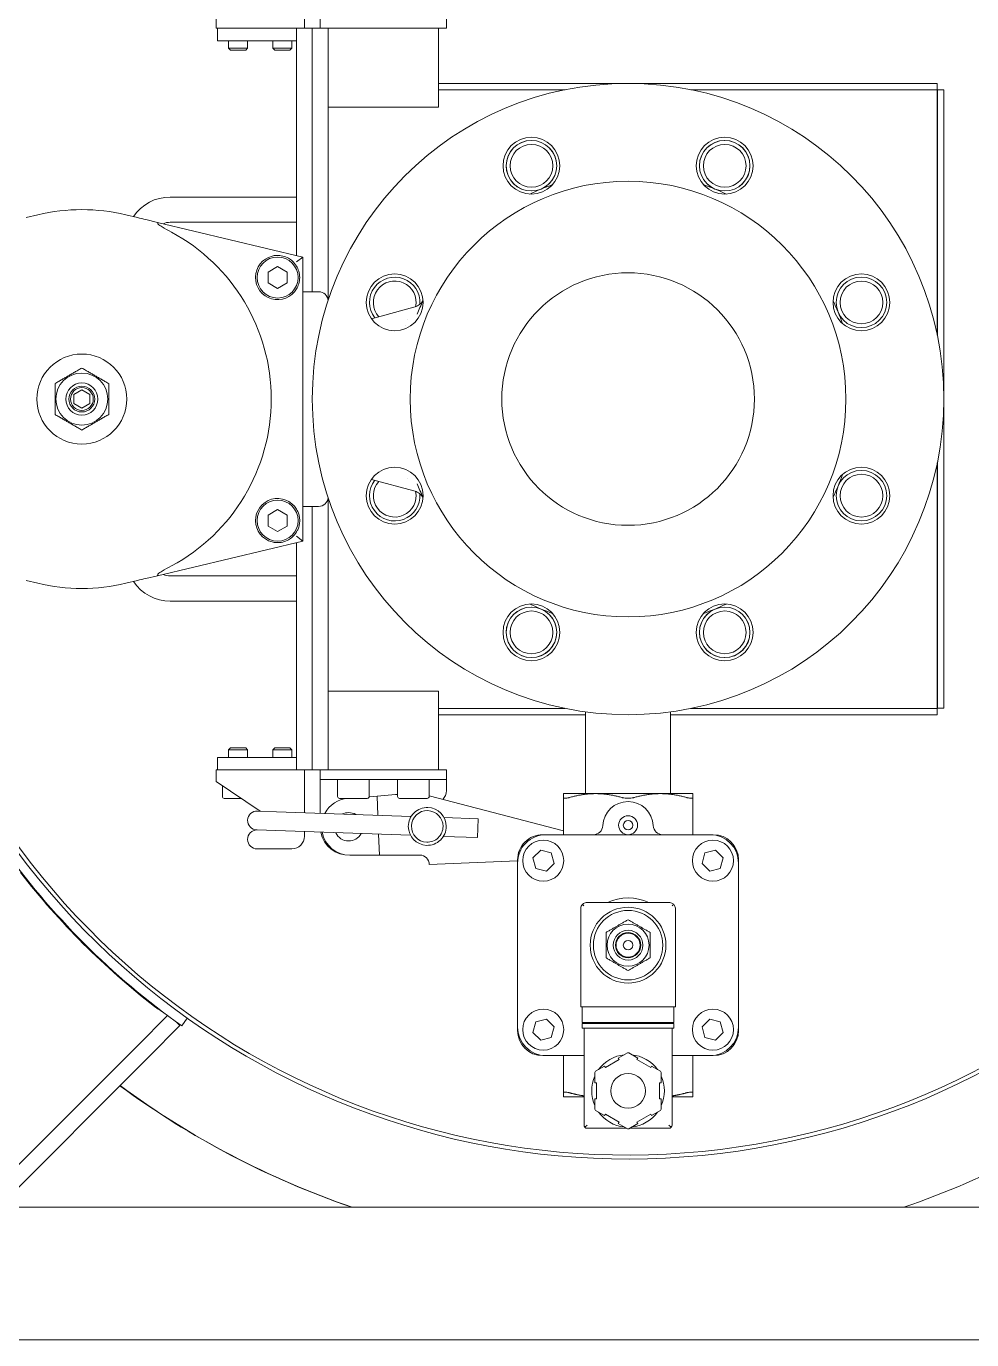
# Model space of a CAD drawing. Extents: x -3873 to 164127, y 7129 to 96529.
# Drawn here: x 62534.9 to 62834.4, y 28821.2 to 29237.3 of the extents above; entities that cross this region are included whole.
import ezdxf

# ---------------------------------------------------------------- set-up
doc = ezdxf.new("R2010")
doc.units = 0
doc.layers.get('0').update_dxf_attribs({"linetype": 'CONTINUOUS'})
doc.layers.add('LAYOUT Kromeka', color=1, linetype='CONTINUOUS', lineweight=5)

# ---------------------------------------------------------------- blocks, each defined once
blk = doc.blocks.new('OD28 Vacuum Discharge Cyclone')
for p, q in [((497.32, 1408.05), (14.22, 1408.05)), ((407.54, 1318.39), (492.4, 1403.24)), ((495.93, 1399.7), (411.08, 1314.85)), ((455.2, 1366.05), (56.34, 1366.05)), ((241.82, 1309.35), (241.82, 1340.05)), ((242.11, 1340.75), (242.82, 1340.05)), ((242.82, 1341.05), (255.3, 1341.05)), ((255.55, 1341.19), (252.69, 1339.54)), ((258.86, 1339.54), (255.99, 1341.19)), ((256.25, 1341.05), (268.72, 1341.05)), ((268.72, 1340.05), (269.43, 1340.75)), ((269.72, 1309.35), (269.72, 1340.05)), ((248.36, 1337.04), (245.49, 1335.38)), ((248.61, 1336.61), (248.36, 1337.04)), ((252.94, 1339.11), (248.61, 1336.61)), ((252.69, 1339.54), (252.94, 1339.11)), ((258.61, 1339.11), (258.86, 1339.54)), ((262.94, 1336.61), (258.61, 1339.11)), ((263.19, 1337.04), (262.94, 1336.61)), ((266.05, 1335.38), (263.19, 1337.04)), ((245.27, 1335.01), (245.27, 1331.7)), ((245.27, 1331.7), (245.77, 1331.7)), ((245.77, 1331.7), (245.77, 1326.7)), ((265.77, 1326.7), (265.77, 1331.7)), ((265.77, 1331.7), (266.27, 1331.7)), ((266.27, 1331.7), (266.27, 1335.01)), ((241.82, 1331.05), (235.27, 1331.05)), ((235.27, 1329.83), (235.27, 1318.05)), ((276.27, 1331.05), (269.72, 1331.05)), ((276.27, 1329.83), (276.27, 1318.05)), ((245.27, 1326.7), (245.27, 1323.39)), ((245.77, 1326.7), (245.27, 1326.7)), ((266.27, 1326.7), (265.77, 1326.7)), ((266.27, 1323.39), (266.27, 1326.7)), ((245.49, 1323.01), (248.36, 1321.35)), ((248.36, 1321.35), (248.61, 1321.79)), ((248.61, 1321.79), (252.94, 1319.29)), ((252.94, 1319.29), (252.69, 1318.85)), ((258.61, 1319.29), (262.94, 1321.79)), ((258.86, 1318.85), (258.61, 1319.29)), ((262.94, 1321.79), (263.19, 1321.35)), ((263.19, 1321.35), (266.05, 1323.01)), ((228.77, 1318.05), (229.77, 1318.05)), ((229.77, 1318.05), (241.82, 1318.05)), ((252.69, 1318.85), (255.55, 1317.2)), ((255.99, 1317.2), (258.86, 1318.85)), ((269.72, 1318.05), (281.77, 1318.05)), ((281.77, 1318.05), (282.77, 1318.05)), ((397.69, 1308.53), (407.54, 1318.39)), ((411.08, 1314.85), (401.59, 1305.37)), ((225.66, 1310.71), (228.11, 1313.16)), ((226.56, 1307.36), (225.66, 1310.71)), ((228.11, 1313.16), (231.46, 1312.26)), ((231.46, 1312.26), (232.35, 1308.91)), ((279.19, 1308.91), (280.08, 1312.26)), ((280.08, 1312.26), (283.43, 1313.16)), ((283.43, 1313.16), (285.88, 1310.71)), ((285.88, 1310.71), (284.98, 1307.36)), ((220.77, 1309.05), (220.77, 1310.05)), ((220.77, 1257.05), (220.77, 1309.05)), ((229.9, 1306.46), (226.56, 1307.36)), ((232.35, 1308.91), (229.9, 1306.46)), ((242.77, 1309.35), (241.27, 1309.35)), ((241.27, 1309.35), (241.27, 1307.85)), ((242.77, 1307.85), (241.27, 1307.85)), ((241.27, 1307.55), (242.27, 1307.55)), ((241.27, 1302.55), (241.27, 1307.55)), ((269.27, 1307.55), (242.27, 1307.55)), ((242.77, 1309.35), (268.77, 1309.35)), ((242.77, 1307.85), (268.77, 1307.85)), ((246.37, 1307.55), (246.37, 1307.85)), ((248.22, 1307.55), (248.22, 1307.85)), ((252.62, 1307.55), (252.62, 1307.85)), ((258.92, 1307.85), (258.92, 1307.55)), ((263.32, 1307.55), (263.32, 1307.85)), ((265.17, 1307.55), (265.17, 1307.85)), ((270.27, 1309.35), (268.77, 1309.35)), ((270.27, 1307.85), (268.77, 1307.85)), ((269.27, 1307.55), (270.27, 1307.55)), ((270.27, 1309.35), (270.27, 1307.85)), ((270.27, 1302.55), (270.27, 1307.55)), ((281.64, 1306.46), (279.19, 1308.91)), ((284.98, 1307.36), (281.64, 1306.46)), ((290.77, 1310.05), (290.77, 1309.05)), ((290.77, 1309.05), (290.77, 1257.05)), ((397.1, 1308.64), (395.36, 1306.2)), ((397.69, 1308.53), (398.79, 1307.43)), ((241.77, 1302.55), (240.77, 1302.55)), ((240.77, 1271.55), (240.77, 1302.55)), ((241.77, 1302.55), (269.77, 1302.55)), ((270.77, 1302.55), (269.77, 1302.55)), ((270.77, 1271.55), (270.77, 1302.55)), ((241.36, 1270.13), (241.77, 1270.55)), ((268.77, 1269.55), (242.77, 1269.55)), ((269.77, 1270.55), (270.18, 1270.13)), ((220.77, 1256.05), (220.77, 1257.05)), ((225.66, 1255.39), (226.56, 1258.73)), ((226.56, 1258.73), (229.9, 1259.63)), ((229.9, 1259.63), (232.35, 1257.18)), ((232.35, 1257.18), (231.46, 1253.83)), ((279.19, 1257.18), (281.64, 1259.63)), ((280.08, 1253.83), (279.19, 1257.18)), ((281.64, 1259.63), (284.98, 1258.73)), ((284.98, 1258.73), (285.88, 1255.39)), ((290.77, 1256.37), (318.74, 1257.52)), ((290.77, 1257.05), (290.77, 1256.05)), ((228.11, 1252.94), (225.66, 1255.39)), ((231.46, 1253.83), (228.11, 1252.94)), ((283.43, 1252.94), (280.08, 1253.83)), ((285.88, 1255.39), (283.43, 1252.94)), ((321.75, 1254.53), (327.38, 1254.53)), ((328.65, 1254.53), (334.48, 1254.53)), ((334.76, 1247.89), (334.48, 1254.53)), ((334.48, 1254.53), (343.86, 1254.53)), ((362.27, 1252.55), (373.27, 1252.55)), ((303.21, 1242.99), (303.42, 1248.99)), ((303.42, 1248.99), (314.28, 1248.61)), ((358.27, 1247.07), (358.27, 1248.55)), ((229.77, 1248.05), (228.77, 1248.05)), ((281.77, 1248.05), (229.77, 1248.05)), ((235.27, 1236.26), (235.27, 1248.05)), ((276.27, 1236.26), (276.27, 1248.05)), ((318.77, 1235.79), (276.27, 1246.87)), ((282.77, 1248.05), (281.77, 1248.05)), ((324.67, 1248.25), (367.38, 1246.75)), ((373.29, 1246.55), (367.38, 1246.75)), ((373.38, 1246.54), (373.31, 1246.55)), ((303.21, 1242.99), (314.07, 1242.61)), ((324.46, 1242.25), (367.17, 1240.76)), ((335.25, 1235.8), (335, 1241.88)), ((353.27, 1241.24), (353.27, 1232.55)), ((358.27, 1230.55), (358.27, 1241.07)), ((367.17, 1240.76), (373.17, 1240.55)), ((372.31, 1240.58), (386.27, 1231.25)), ((318.77, 1235.95), (318.77, 1230.55)), ((319.37, 1236.55), (328.17, 1236.55)), ((328.77, 1235.95), (328.77, 1230.55)), ((335.25, 1235.8), (329.43, 1235.33)), ((337.77, 1236.01), (335.25, 1235.8)), ((337.77, 1235.95), (337.77, 1230.55)), ((338.37, 1236.55), (347.17, 1236.55)), ((344.59, 1236.56), (344.38, 1236.55)), ((347.77, 1235.95), (347.77, 1230.55)), ((378.34, 1236.55), (383.67, 1236.55)), ((384.27, 1235.95), (384.27, 1232.58)), ((245.52, 1235.05), (235.27, 1235.05)), ((242.32, 1209.14), (242.32, 1235.05)), ((266.02, 1235.05), (245.52, 1235.05)), ((276.27, 1235.05), (266.02, 1235.05)), ((269.22, 1209.14), (269.22, 1235.05)), ((313.27, 1232.55), (313.27, 1234.05)), ((313.27, 1230.55), (313.27, 1232.55)), ((353.27, 1232.55), (353.27, 1230.55)), ((313.27, 1230.55), (318.27, 1230.55)), ((313.27, 1227.55), (313.27, 1230.55)), ((313.27, 1227.55), (315.77, 1227.55)), ((315.77, 1227.55), (316.31, 1227.55)), ((315.77, 1227.55), (315.77, 1220.15)), ((316.31, 1227.55), (318.27, 1227.55)), ((318.27, 1230.55), (348.27, 1230.55)), ((348.27, 1227.55), (318.27, 1227.55)), ((348.27, 1230.55), (353.27, 1230.55)), ((348.27, 1227.55), (350.23, 1227.55)), ((350.23, 1227.55), (350.77, 1227.55)), ((350.77, 1227.55), (355.77, 1227.55)), ((350.77, 1225.55), (350.77, 1227.55)), ((353.27, 1230.55), (353.27, 1227.55)), ((355.77, 1227.55), (355.77, 1225.55)), ((355.77, 1227.55), (360.77, 1227.55)), ((355.77, 1227.55), (355.77, 1225.55)), ((358.27, 1230.55), (358.27, 1227.55)), ((360.77, 1227.55), (360.77, 1225.55)), ((381.77, 1227.55), (360.77, 1227.55)), ((381.77, 1227.55), (385.64, 1227.55)), ((385.64, 1227.55), (386.27, 1227.55)), ((385.77, 1223.55), (385.77, 1227.55)), ((386.27, 1231.25), (386.27, 1230.55)), ((386.27, 1230.55), (386.27, 1227.55)), ((350.77, 1225.55), (350.77, 1141.29)), ((355.77, 1144.05), (355.77, 1225.55)), ((355.77, 1144.05), (355.77, 1225.55)), ((360.77, 1155.52), (360.77, 1225.55)), ((360.77, 1223.55), (381.77, 1223.55)), ((362.27, 1223.55), (362.27, 1221.16)), ((368.27, 1223.55), (368.27, 1221.16)), ((376.27, 1223.55), (376.27, 1221.16)), ((385.77, 1223.55), (381.77, 1223.55)), ((382.27, 1223.55), (382.27, 1221.16)), ((315.77, 1202.55), (315.77, 1220.15)), ((362.27, 1221.16), (368.27, 1221.16)), ((362.88, 1220.55), (362.27, 1221.16)), ((367.66, 1220.55), (362.88, 1220.55)), ((367.66, 1220.55), (368.27, 1221.16)), ((376.27, 1221.16), (382.27, 1221.16)), ((376.88, 1220.55), (376.27, 1221.16)), ((381.66, 1220.55), (376.88, 1220.55)), ((381.66, 1220.55), (382.27, 1221.16)), ((157.77, 1207.98), (155.77, 1207.98)), ((155.77, 1207.98), (155.77, 1012.12)), ((157.77, 1129.95), (157.77, 1207.98)), ((157.84, 1210.05), (157.84, 1208.05)), ((157.84, 1210.05), (242.32, 1210.05)), ((157.84, 1130.29), (157.84, 1208.05)), ((157.84, 1208.05), (235.87, 1208.05)), ((269.22, 1210.05), (315.77, 1210.05)), ((275.67, 1208.05), (315.77, 1208.05)), ((350.77, 1202.55), (315.77, 1202.55)), ((400.77, 1174.05), (360.77, 1174.05)), ((404.82, 1166.02), (358.77, 1155.05)), ((400.77, 1166.05), (360.77, 1166.05)), ((404.82, 1166.02), (408.47, 1166.89)), ((411.17, 1167.53), (414.86, 1168.41)), ((442.68, 1168.41), (446.37, 1167.53)), ((358.77, 1155.05), (360.77, 1153.47)), ((358.77, 1155.05), (358.77, 1065.05)), ((366.77, 1152.01), (363.77, 1150.28)), ((363.77, 1150.28), (363.77, 1146.81)), ((369.77, 1150.28), (366.77, 1152.01)), ((369.77, 1146.81), (369.77, 1150.28)), ((363.77, 1146.81), (366.77, 1145.08)), ((366.77, 1145.08), (369.77, 1146.81)), ((350.77, 1141.29), (350.76, 1141.29)), ((350.77, 1141.27), (350.77, 1141.29)), ((353.77, 1144.05), (358.77, 1144.05)), ((337.06, 1135.5), (323.62, 1139.11)), ((428.77, 1112.93), (426.27, 1111.49)), ((426.27, 1111.49), (426.27, 1108.6)), ((431.27, 1111.49), (428.77, 1112.93)), ((431.27, 1108.6), (431.27, 1111.49)), ((426.27, 1108.6), (428.77, 1107.16)), ((428.77, 1107.16), (431.27, 1108.6)), ((157.77, 1012.12), (157.77, 1090.15)), ((157.84, 1012.05), (157.84, 1089.8)), ((337.06, 1084.59), (323.62, 1080.99)), ((350.77, 1078.8), (350.76, 1078.8)), ((350.77, 1078.8), (350.77, 1078.82)), ((350.77, 1078.8), (350.77, 994.55)), ((353.77, 1076.05), (358.77, 1076.05)), ((355.77, 994.55), (355.77, 1076.05)), ((355.77, 994.55), (355.77, 1076.05)), ((366.77, 1075.01), (363.77, 1073.28)), ((369.77, 1073.28), (366.77, 1075.01)), ((363.77, 1073.28), (363.77, 1069.81)), ((363.77, 1069.81), (366.77, 1068.08)), ((366.77, 1068.08), (369.77, 1069.81)), ((369.77, 1069.81), (369.77, 1073.28)), ((358.77, 1065.05), (360.77, 1066.63)), ((358.77, 1065.05), (404.82, 1054.07)), ((360.77, 994.55), (360.77, 1064.57)), ((360.77, 1054.05), (400.77, 1054.05)), ((408.47, 1053.2), (404.82, 1054.07)), ((414.86, 1051.68), (411.17, 1052.56)), ((446.37, 1052.56), (442.68, 1051.68)), ((360.77, 1046.05), (400.77, 1046.05)), ((315.77, 999.95), (315.77, 1017.55)), ((315.77, 1017.55), (350.77, 1017.55)), ((157.77, 1012.12), (155.77, 1012.12)), ((157.84, 1012.05), (157.84, 1010.05)), ((235.87, 1012.05), (157.84, 1012.05)), ((315.77, 1012.05), (275.67, 1012.05)), ((157.84, 1010.05), (315.77, 1010.05)), ((315.77, 999.95), (315.77, 992.55)), ((362.88, 999.55), (362.27, 998.93)), ((368.27, 998.93), (362.27, 998.93)), ((362.27, 996.55), (362.27, 998.93)), ((362.88, 999.55), (367.66, 999.55)), ((367.66, 999.55), (368.27, 998.93)), ((368.27, 996.55), (368.27, 998.93)), ((376.88, 999.55), (376.27, 998.93)), ((382.27, 998.93), (376.27, 998.93)), ((376.27, 996.55), (376.27, 998.93)), ((376.88, 999.55), (381.66, 999.55)), ((381.66, 999.55), (382.27, 998.93)), ((382.27, 996.55), (382.27, 998.93)), ((350.77, 992.55), (350.77, 994.55)), ((355.77, 994.55), (355.77, 992.55)), ((355.77, 994.55), (355.77, 992.55)), ((381.77, 996.55), (360.77, 996.55)), ((360.77, 994.55), (360.77, 992.55)), ((381.77, 996.55), (385.77, 996.55)), ((385.77, 992.55), (385.77, 996.55)), ((315.77, 992.55), (313.27, 992.55)), ((313.27, 989.55), (313.27, 992.55)), ((315.77, 992.55), (316.31, 992.55)), ((318.27, 992.55), (316.31, 992.55)), ((318.27, 992.55), (348.27, 992.55)), ((348.27, 992.55), (350.23, 992.55)), ((350.23, 992.55), (350.77, 992.55)), ((350.77, 992.55), (355.77, 992.55)), ((353.27, 992.55), (353.27, 989.55)), ((355.77, 992.55), (360.77, 992.55)), ((358.27, 992.55), (358.27, 989.55)), ((360.77, 992.55), (381.77, 992.55)), ((385.64, 992.55), (381.77, 992.55)), ((385.64, 992.55), (386.27, 992.55)), ((386.27, 989.55), (386.27, 992.55))]:
    blk.add_line(p, q)
for centre, radius in [((255.77, 1329.2), 5.5), ((228.9, 1309.81), 6.5), ((282.64, 1309.81), 6.5), ((255.77, 1283.05), 12), ((255.77, 1283.05), 11), ((255.77, 1283.05), 6.65), ((255.77, 1283.05), 4.7), ((255.77, 1283.05), 4), ((255.77, 1283.05), 3.8), ((255.77, 1283.05), 1.5), ((228.9, 1256.28), 6.5), ((282.64, 1256.28), 6.5), ((255.77, 1245.05), 3), ((255.77, 1245.05), 1.5), ((255.77, 1110.05), 100), ((225.16, 1183.96), 9), ((225.16, 1183.96), 8), ((225.16, 1183.96), 6.77), ((286.38, 1183.96), 9), ((286.38, 1183.96), 8), ((286.38, 1183.96), 6.77), ((255.77, 1110.05), 69), ((366.77, 1148.55), 6.5), ((181.86, 1140.66), 9), ((181.86, 1140.66), 8), ((255.77, 1110.05), 40), ((329.68, 1140.66), 9), ((181.86, 1140.66), 6.77), ((428.77, 1110.05), 14.25), ((428.77, 1110.05), 8.24), ((428.77, 1110.05), 5.09), ((428.77, 1110.05), 4.08), ((428.77, 1110.05), 3.61), ((181.86, 1079.43), 9), ((181.86, 1079.43), 8), ((181.86, 1079.43), 6.77), ((329.68, 1079.43), 9), ((366.77, 1071.55), 6.5), ((225.16, 1036.14), 9), ((286.38, 1036.14), 9), ((225.16, 1036.14), 8), ((225.16, 1036.14), 6.77), ((286.38, 1036.14), 8), ((286.38, 1036.14), 6.77)]:
    blk.add_circle(centre, radius)
for centre, radius, start, end in [((255.77, 1110.05), 270.5, 108.8451, 126.4962), ((255.77, 1110.05), 270.5, 53.5038, 71.1549), ((255.92, 1110.05), 270.5, 53.5263, 71.1549), ((255.77, 1110.05), 240.75, 11.1661, 348.8339), ((255.77, 1110.05), 239.5, 11.3029, 348.6971), ((242.82, 1340.05), 1, 135, 180), ((242.82, 1340.05), 1, 90, 135), ((255.77, 1329.2), 11.5, 95.9294, 144.0706), ((255.77, 1329.2), 12, 88.955, 91.045), ((255.77, 1329.2), 11.5, 35.9294, 84.0706), ((268.72, 1340.05), 1, 45, 90), ((268.72, 1340.05), 1, 0, 45), ((255.77, 1329.2), 11.5, 155.9294, 204.0706), ((255.77, 1329.2), 12, 148.955, 151.045), ((255.77, 1329.2), 12, 28.955, 31.045), ((255.77, 1329.2), 11.5, 335.9294, 24.0706), ((255.77, 1329.2), 12, 208.955, 211.045), ((255.77, 1329.2), 12, 328.955, 331.045), ((255.77, 1329.2), 11.5, 215.9294, 264.0706), ((255.77, 1329.2), 11.5, 275.9294, 324.0706), ((228.77, 1310.05), 8, 90, 180), ((229.77, 1309.05), 9, 90, 180), ((255.77, 1329.2), 12, 268.955, 271.045), ((281.77, 1309.05), 9, 0, 90), ((282.77, 1310.05), 8, 0, 90), ((255.77, 1110.05), 243.75, 35.4361, 54.5639), ((255.77, 1110.05), 244, 37.9376, 52.0624), ((255.77, 1283.05), 15, 244.1581, 295.8419), ((229.77, 1257.05), 9, 180, 270), ((281.77, 1257.05), 9, 270, 0), ((321.74, 1257.53), 3, 180.104, 270.0637), ((228.77, 1256.05), 8, 180, 270), ((282.77, 1256.05), 8, 270, 0), ((344.27, 1245.55), 9, 10.9322, 93.0399), ((343.86, 1245.53), 9, 11.1079, 90.0143), ((362.27, 1248.55), 4, 90, 180), ((373.27, 1249.55), 3, 270.8017, 90), ((319.37, 1245.43), 6, 87.9975, 179.9975), ((319.37, 1245.43), 5, 87.9975, 179.9975), ((319.37, 1245.43), 5, 267.9975, 87.9975), ((319.37, 1245.43), 6, 359.9975, 87.9975), ((344.27, 1245.55), 4.5, 90, 151.4025), ((344.27, 1245.55), 4.5, 24.5925, 90), ((244.78, 1245.05), 3, 2.6052, 90), ((255.77, 1245.55), 8, 182.6053, 357.3947), ((266.76, 1245.05), 3, 90, 177.3947), ((319.37, 1245.43), 6, 179.9975, 267.9975), ((319.37, 1245.43), 5, 179.9975, 267.9975), ((319.37, 1245.43), 6, 267.9975, 359.9975), ((373.27, 1243.55), 3, 267.9975, 87.9975), ((344.27, 1245.55), 4.5, 240.3294, 270), ((344.27, 1245.55), 4.5, 270, 295.6656), ((343.86, 1245.53), 9, 274.6395, 331.9039), ((317.27, 1234.05), 4, 134.2253, 180), ((319.37, 1235.95), 0.6, 90, 180), ((328.17, 1235.95), 0.6, 0, 90), ((338.37, 1235.95), 0.6, 90, 180), ((347.17, 1235.95), 0.6, 0, 90), ((383.67, 1235.95), 0.6, 0, 90), ((225.16, 1183.96), 8, 292.6532, 292.3468), ((286.38, 1183.96), 8, 247.6532, 247.3468), ((255.77, 1110.05), 72, 109.3869, 115.6131), ((255.77, 1110.05), 72, 64.3869, 70.6131), ((400.77, 1160.05), 14, 33.7657, 90), ((428.77, 1110.05), 60, 76.5973, 103.4027), ((400.77, 1160.05), 6, 67.6867, 90), ((428.77, 1110.05), 60, 118.2379, 241.7621), ((366.77, 1148.55), 7, 211.0027, 75.3451), ((366.77, 1148.55), 7, 131.4604, 148.9973), ((329.68, 1140.66), 8, 322.4278, 183.9868), ((329.68, 1140.66), 8, 322.4277, 183.987), ((329.68, 1140.66), 6.77, 318.0393, 191.6026), ((255.77, 1110.05), 72, 154.3869, 160.6131), ((255.77, 1110.05), 72, 21.9012, 25.6131), ((353.77, 1141.05), 3, 90, 176.1032), ((255.77, 1110.05), 72, 21.901, 21.9012), ((329.68, 1140.66), 6.77, 233.1247, 233.1319), ((255.77, 1110.05), 72, 199.3869, 205.6131), ((329.68, 1079.43), 8, 114.9122, 114.9124), ((329.68, 1079.43), 8, 114.9122, 114.9123), ((255.77, 1110.05), 72, 334.3869, 338.0985), ((329.68, 1079.43), 8, 176.0071, 37.5722), ((329.68, 1079.43), 8, 176.0068, 37.5723), ((255.77, 1110.05), 72, 338.0985, 338.099), ((329.68, 1079.43), 6.77, 168.381, 41.9607), ((329.68, 1079.43), 6.77, 126.8625, 126.8714), ((353.77, 1079.05), 3, 183.8968, 270), ((366.77, 1071.55), 7, 284.6549, 148.9973), ((366.77, 1071.55), 7, 211.0027, 228.5396), ((400.77, 1060.05), 6, 270, 292.3133), ((400.77, 1060.05), 14, 270, 326.2343), ((428.77, 1110.05), 60, 256.5973, 283.4027), ((255.77, 1110.05), 72, 244.3869, 250.6131), ((255.77, 1110.05), 72, 289.3869, 295.6131), ((225.16, 1036.14), 8, 67.6532, 67.3468), ((286.38, 1036.14), 8, 112.6532, 112.3468)]:
    blk.add_arc(centre, radius, start, end)
for points, weights, degree in [([(235.27, 1331.05), (235.27, 1331.05), (235.27, 1329.83)], [1, 1.03531537107, 1.01952626086], 2), ([(237.27, 1329.83), (239.63, 1330.49), (241.82, 1330.79)], [1.01952626086, 1.02808592139, 1.02162603768], 2), ([(269.72, 1330.79), (271.91, 1330.49), (274.27, 1329.83)], [1.02162603768, 1.02808592139, 1.01952626086], 2), ([(276.27, 1329.83), (276.27, 1331.05), (276.27, 1331.05)], [1.01952626086, 1.03531537107, 1], 2), ([(255.77, 1291.1), (252.28, 1289.09), (248.8, 1287.07)], [1.02967347588, 1.18896451695, 1.02967347588], 2), ([(262.75, 1287.07), (259.26, 1289.09), (255.77, 1291.1)], [1.02967347588, 1.18896451695, 1.02967347588], 2), ([(248.8, 1287.07), (248.8, 1283.05), (248.8, 1279.02)], [1.02967347588, 1.18896451695, 1.02967347588], 2), ([(262.75, 1279.02), (262.75, 1283.05), (262.75, 1287.07)], [1.02967347588, 1.18896451695, 1.02967347588], 2), ([(248.8, 1279.02), (252.28, 1277.01), (255.77, 1274.99)], [1.02967347588, 1.18896451695, 1.02967347588], 2), ([(255.77, 1274.99), (259.26, 1277.01), (262.75, 1279.02)], [1.02967347588, 1.18896451695, 1.02967347588], 2), ([(327.38, 1254.53), (327.82, 1254.53), (328.25, 1254.53), (328.65, 1254.53)], [1, 0.98419733808, 0.98419733808, 1], 3), ([(235.27, 1236.26), (235.27, 1235.05), (235.27, 1235.05)], [1.01952626086, 1.03531537107, 1], 2), ([(245.52, 1235.05), (241.6, 1235.05), (237.27, 1236.26)], [1, 1.03531537107, 1.01952626086], 2), ([(253.77, 1236.26), (249.44, 1235.05), (245.52, 1235.05)], [1.01952626086, 1.03531537107, 1], 2), ([(266.02, 1235.05), (262.1, 1235.05), (257.77, 1236.26)], [1, 1.03531537107, 1.01952626086], 2), ([(274.27, 1236.26), (269.94, 1235.05), (266.02, 1235.05)], [1.01952626086, 1.03531537107, 1], 2), ([(276.27, 1235.05), (276.27, 1235.05), (276.27, 1236.26)], [1, 1.03531537107, 1.01952626086], 2), ([(329.43, 1235.33), (329.22, 1235.32), (329, 1235.3), (328.77, 1235.28)], [1, 0.991512176063, 0.987583277423, 0.98821330408], 3), ([(428.77, 1119.86), (424.52, 1117.41), (420.27, 1114.95)], [2.14323002195, 2.47478886021, 2.14323002196], 2), ([(437.27, 1114.95), (433.02, 1117.41), (428.77, 1119.86)], [2.14323002195, 2.47478886021, 2.14323002196], 2), ([(420.27, 1105.14), (420.27, 1110.05), (420.27, 1114.95)], [2.14323002196, 2.47478886021, 2.14323002195], 2), ([(437.27, 1114.95), (437.27, 1110.05), (437.27, 1105.14)], [2.14323002196, 2.47478886021, 2.14323002195], 2), ([(420.27, 1105.14), (424.52, 1102.68), (428.77, 1100.23)], [2.14323002195, 2.47478886021, 2.14323002196], 2), ([(428.77, 1100.23), (433.02, 1102.68), (437.27, 1105.14)], [2.14323002195, 2.47478886021, 2.14323002196], 2)]:
    blk.add_rational_spline(points, weights, degree=degree)
for points, knots in [([(235.27, 1329.83), (235.27, 1329.81), (235.27, 1329.79), (235.32, 1329.64), (235.51, 1329.57), (236.1, 1329.57), (236.53, 1329.64), (237.11, 1329.79), (237.19, 1329.81), (237.27, 1329.83)], [1.6587794, 1.6587794, 1.6587794, 1.6587794, 1.6864854, 1.6864854, 1.8638811, 1.8638811, 2.0412768, 2.0412768, 2.0689829, 2.0689829, 2.0689829, 2.0689829]), ([(274.27, 1329.83), (274.35, 1329.81), (274.43, 1329.79), (275.01, 1329.64), (275.44, 1329.57), (276.03, 1329.57), (276.22, 1329.64), (276.27, 1329.79), (276.27, 1329.81), (276.27, 1329.83)], [1.6587794, 1.6587794, 1.6587794, 1.6587794, 1.6864854, 1.6864854, 1.8638811, 1.8638811, 2.0412768, 2.0412768, 2.0689829, 2.0689829, 2.0689829, 2.0689829]), ([(241.36, 1270.13), (241.24, 1270.25), (241.14, 1270.38), (240.87, 1270.82), (240.77, 1271.21), (240.77, 1271.55)], [0.5855943, 0.5855943, 0.5855943, 0.5855943, 0.6347695, 0.6347695, 0.7582613, 0.7582613, 0.7582613, 0.7582613]), ([(241.36, 1270.13), (241.45, 1270.04), (241.56, 1269.95), (241.82, 1269.78), (242.01, 1269.69), (242.39, 1269.57), (242.59, 1269.55), (242.77, 1269.55)], [0.5853632, 0.5853632, 0.5853632, 0.5853632, 0.6252037, 0.6252037, 0.6917325, 0.6917325, 0.7582613, 0.7582613, 0.7582613, 0.7582613]), ([(268.77, 1269.55), (268.95, 1269.55), (269.15, 1269.57), (269.53, 1269.69), (269.72, 1269.78), (269.99, 1269.95), (270.09, 1270.04), (270.18, 1270.13)], [0, 0, 0, 0, 0.0665288, 0.0665288, 0.1330576, 0.1330576, 0.1728981, 0.1728981, 0.1728981, 0.1728981]), ([(270.77, 1271.55), (270.77, 1271.36), (270.74, 1271.17), (270.63, 1270.78), (270.54, 1270.6), (270.36, 1270.33), (270.28, 1270.23), (270.18, 1270.13)], [0, 0, 0, 0, 0.0665288, 0.0665288, 0.1330576, 0.1330576, 0.1728981, 0.1728981, 0.1728981, 0.1728981]), ([(237.27, 1236.26), (237.19, 1236.28), (237.11, 1236.31), (236.53, 1236.45), (236.1, 1236.52), (235.51, 1236.52), (235.32, 1236.45), (235.27, 1236.31), (235.27, 1236.28), (235.27, 1236.26)], [1.6587794, 1.6587794, 1.6587794, 1.6587794, 1.6864854, 1.6864854, 1.8638811, 1.8638811, 2.0412768, 2.0412768, 2.0689829, 2.0689829, 2.0689829, 2.0689829]), ([(257.77, 1236.26), (257.69, 1236.28), (257.61, 1236.31), (256.98, 1236.45), (256.36, 1236.52), (255.18, 1236.52), (254.56, 1236.45), (253.93, 1236.31), (253.85, 1236.28), (253.77, 1236.26)], [1.6587794, 1.6587794, 1.6587794, 1.6587794, 1.6864854, 1.6864854, 1.8638811, 1.8638811, 2.0412768, 2.0412768, 2.0689829, 2.0689829, 2.0689829, 2.0689829]), ([(276.27, 1236.26), (276.27, 1236.28), (276.27, 1236.31), (276.22, 1236.45), (276.03, 1236.52), (275.44, 1236.52), (275.01, 1236.45), (274.43, 1236.31), (274.35, 1236.28), (274.27, 1236.26)], [1.6587794, 1.6587794, 1.6587794, 1.6587794, 1.6864854, 1.6864854, 1.8638811, 1.8638811, 2.0412768, 2.0412768, 2.0689829, 2.0689829, 2.0689829, 2.0689829]), ([(404.75, 1165.65), (404.75, 1165.64), (404.75, 1165.63), (404.75, 1165.6), (404.74, 1165.57), (404.69, 1165.5), (404.65, 1165.45), (404.45, 1165.26), (404.24, 1165.11), (403.81, 1164.83), (403.58, 1164.69), (402.46, 1164.02), (401.42, 1163.47), (400.38, 1162.91)], [1.6381182, 1.6381182, 1.6381182, 1.6381182, 1.6430958, 1.6430958, 1.6540887, 1.6540887, 1.6760744, 1.6760744, 1.7493157, 1.7493157, 1.822557, 1.822557, 2.1474794, 2.1474794, 2.1474794, 2.1474794]), ([(404.75, 1165.65), (404.75, 1165.72), (404.75, 1165.79), (404.75, 1165.84), (404.76, 1165.9), (404.77, 1165.94), (404.78, 1165.97), (404.79, 1166), (404.8, 1166.01), (404.82, 1166.02)], [0, 0, 0, 0, 0.333333, 0.333333, 0.333333, 0.666667, 0.666667, 0.666667, 1, 1, 1, 1]), ([(362.14, 1153.79), (362.49, 1154.1), (362.89, 1154.39), (363.9, 1154.96), (364.53, 1155.21), (365.76, 1155.5), (366.44, 1155.57), (367.6, 1155.51), (368.09, 1155.44), (368.54, 1155.32)], [-1.0434671, -1.0434671, -1.0434671, -1.0434671, -0.9069195, -0.9069195, -0.7178717, -0.7178717, -0.5288239, -0.5288239, -0.3922764, -0.3922764, -0.3922764, -0.3922764]), ([(360.77, 1152.15), (360.6, 1151.86), (360.44, 1151.56), (360.13, 1150.81), (360, 1150.37), (359.81, 1149.46), (359.77, 1149), (359.77, 1148.09), (359.81, 1147.63), (360, 1146.72), (360.13, 1146.28), (360.44, 1145.54), (360.6, 1145.23), (360.77, 1144.94)], [1.1515614, 1.1515614, 1.1515614, 1.1515614, 1.2533779, 1.2533779, 1.3891083, 1.3891083, 1.5248387, 1.5248387, 1.6605691, 1.6605691, 1.7962995, 1.7962995, 1.8981159, 1.8981159, 1.8981159, 1.8981159]), ([(320.7, 1141.24), (320.72, 1141.21), (320.74, 1141.19), (320.98, 1140.82), (321.24, 1140.51), (321.94, 1139.88), (322.41, 1139.58), (323.13, 1139.26), (323.37, 1139.17), (323.61, 1139.11)], [0.6479195, 0.6479195, 0.6479195, 0.6479195, 0.6578522, 0.6578522, 0.7787002, 0.7787002, 0.9407329, 0.9407329, 1.0163793, 1.0163793, 1.0163793, 1.0163793]), ([(323.62, 1080.99), (323.1, 1080.85), (322.6, 1080.62), (321.71, 1080.03), (321.31, 1079.66), (320.88, 1079.12), (320.79, 1078.99), (320.7, 1078.85)], [0, 0, 0, 0, 0.1606115, 0.1606115, 0.3199353, 0.3199353, 0.3685514, 0.3685514, 0.3685514, 0.3685514]), ([(360.77, 1067.94), (360.48, 1068.42), (360.24, 1068.96), (359.87, 1070.19), (359.77, 1070.89), (359.77, 1072.2), (359.87, 1072.91), (360.24, 1074.14), (360.48, 1074.67), (360.77, 1075.15)], [-1.1030391, -1.1030391, -1.1030391, -1.1030391, -0.938424, -0.938424, -0.7413529, -0.7413529, -0.5442818, -0.5442818, -0.3796667, -0.3796667, -0.3796667, -0.3796667]), ([(368.54, 1064.77), (368.09, 1064.65), (367.6, 1064.58), (366.44, 1064.52), (365.76, 1064.59), (364.53, 1064.88), (363.9, 1065.13), (362.89, 1065.7), (362.49, 1065.99), (362.14, 1066.3)], [-1.0434671, -1.0434671, -1.0434671, -1.0434671, -0.9069195, -0.9069195, -0.7178717, -0.7178717, -0.5288239, -0.5288239, -0.3922764, -0.3922764, -0.3922764, -0.3922764]), ([(404.75, 1054.44), (404.75, 1054.45), (404.75, 1054.46), (404.75, 1054.5), (404.74, 1054.52), (404.69, 1054.59), (404.65, 1054.64), (404.45, 1054.84), (404.24, 1054.98), (403.81, 1055.26), (403.58, 1055.4), (402.46, 1056.07), (401.42, 1056.63), (400.38, 1057.19)], [1.6381182, 1.6381182, 1.6381182, 1.6381182, 1.6430958, 1.6430958, 1.6540887, 1.6540887, 1.6760744, 1.6760744, 1.7493157, 1.7493157, 1.822557, 1.822557, 2.1474794, 2.1474794, 2.1474794, 2.1474794]), ([(404.75, 1054.44), (404.75, 1054.37), (404.75, 1054.3), (404.75, 1054.25), (404.76, 1054.2), (404.77, 1054.15), (404.78, 1054.12), (404.79, 1054.09), (404.8, 1054.08), (404.82, 1054.07)], [0, 0, 0, 0, 0.3333333, 0.3333333, 0.3333333, 0.6666667, 0.6666667, 0.6666667, 1, 1, 1, 1])]:
    blk.add_open_spline(points, degree=3, knots=knots)
for points in [[(405.78, 1302.48), (404.71, 1303.22), (403.65, 1303.95), (402.83, 1304.43)], [(157.84, 1207.54), (157.79, 1207.69), (157.77, 1207.83), (157.77, 1207.98)], [(408.47, 1166.89), (409.36, 1167.1), (410.27, 1167.32), (411.17, 1167.53)], [(323.61, 1139.11), (323.61, 1139.11), (323.61, 1139.11), (323.61, 1139.11)], [(411.17, 1052.56), (410.27, 1052.77), (409.37, 1052.99), (408.47, 1053.2)], [(157.77, 1012.12), (157.77, 1012.26), (157.79, 1012.41), (157.84, 1012.55)]]:
    blk.add_open_spline(points, degree=3)

msp = doc.modelspace()

# ---------------------------------------------------------------- block references
at = {"layer": 'LAYOUT Kromeka', "linetype": 'Continuous', "ltscale": 50, "rotation": 180}
msp.add_blockref('OD28 Vacuum Discharge Cyclone', (62981.29, 30229.25), dxfattribs=at)

doc.saveas('drawing.dxf')
